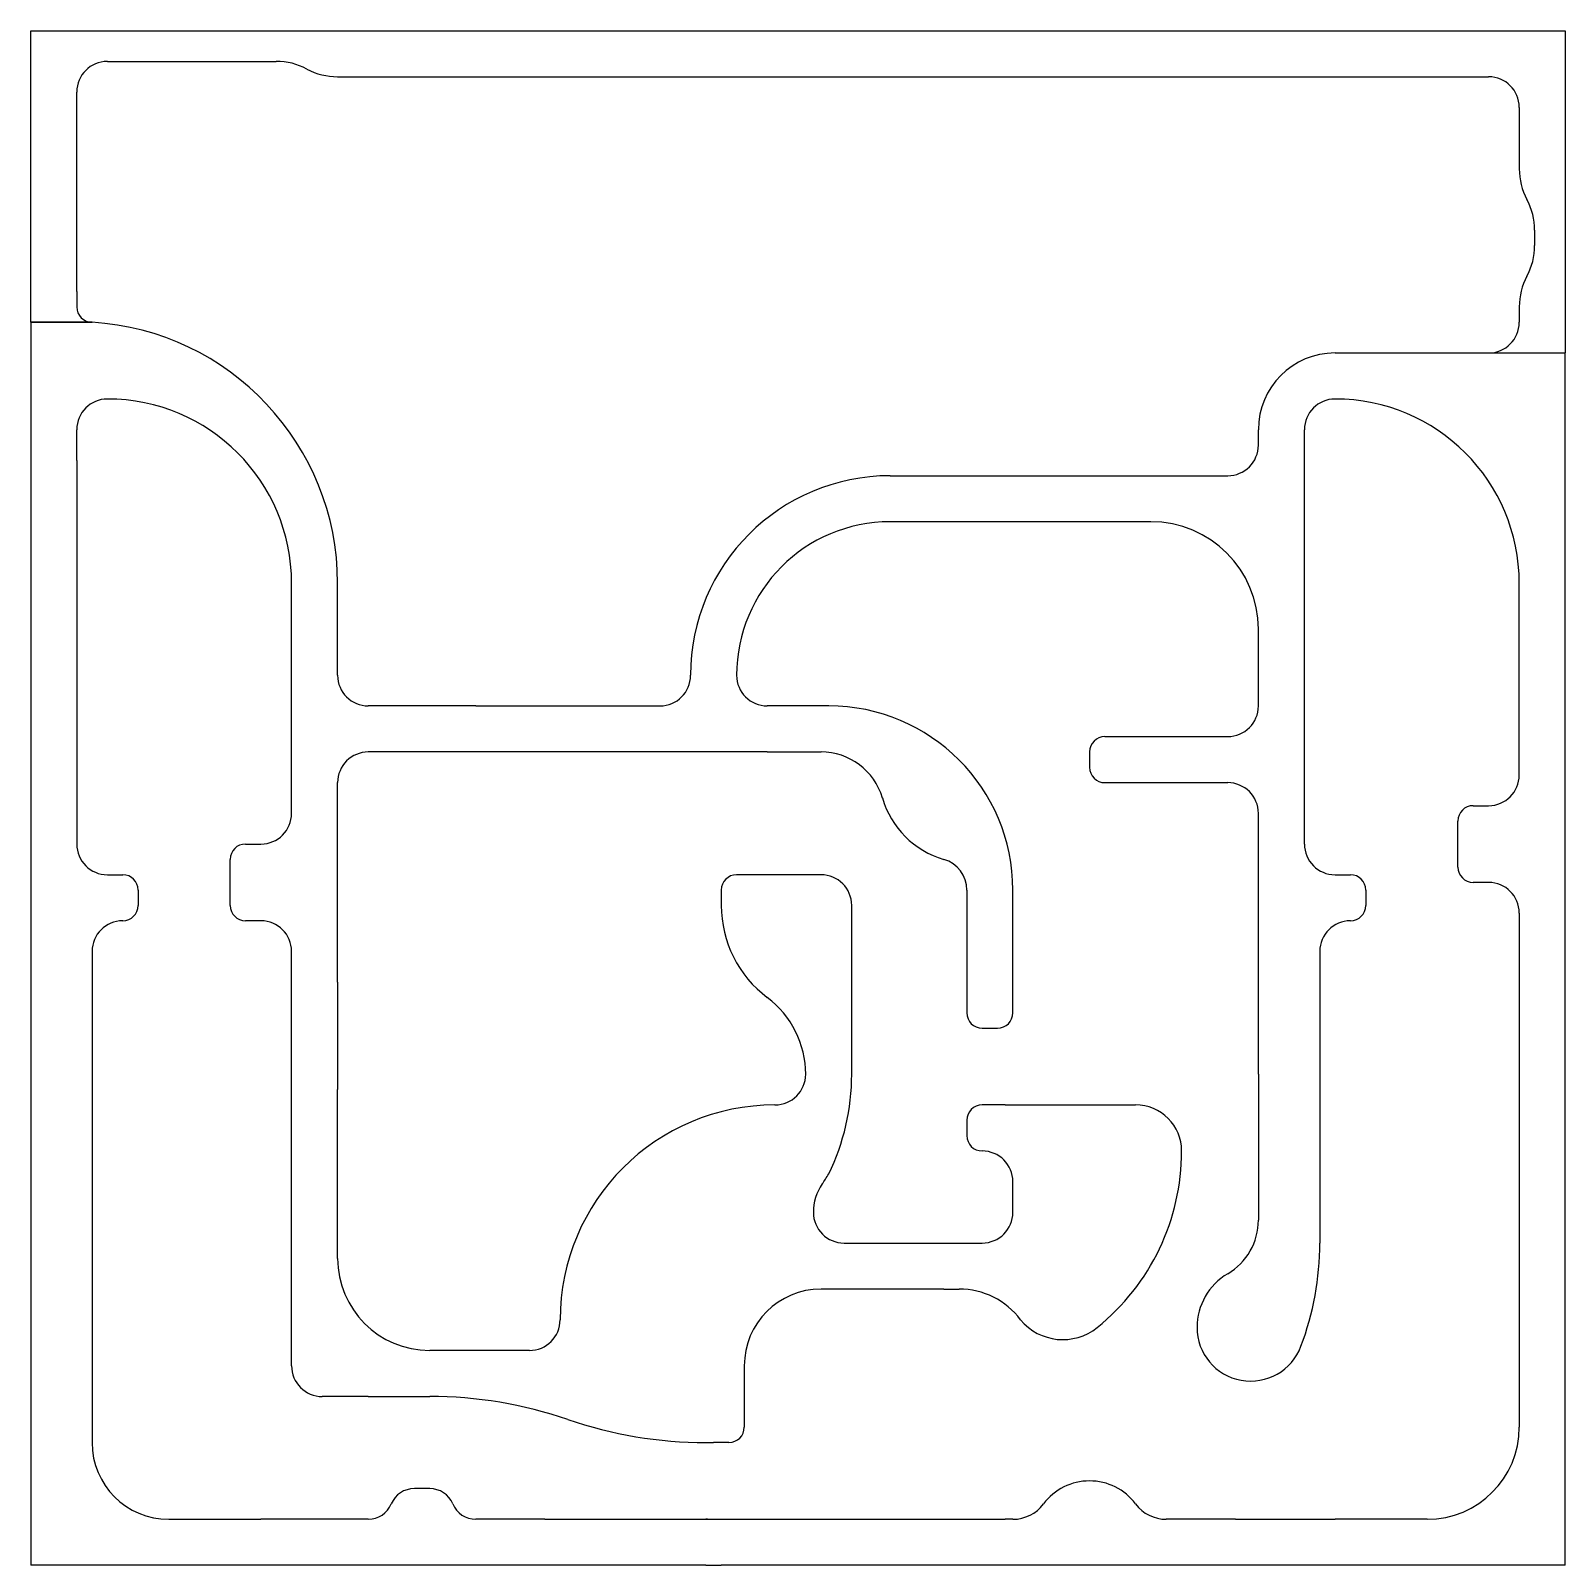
# Model space of a CAD drawing. Extents: x 0 to 100, y 0 to 100.
import ezdxf

# ---------------------------------------------------------------- set-up
doc = ezdxf.new("R2010")
doc.units = 0
doc.layers.add('106', color=253, linetype='CONTINUOUS')

msp = doc.modelspace()

# ---------------------------------------------------------------- linework, layer by layer
at = {"layer": '106'}
for p, q in [((0, 81), (0, 100)), ((0, 100), (100, 100)), ((100, 100), (100, 79)), ((5, 98), (16, 98)), ((20, 97), (95, 97)), ((3, 83), (3, 96)), ((97, 95), (97, 91)), ((98, 87), (98, 86)), ((3, 83), (3, 82)), ((97, 82), (97, 81)), ((0, 81), (4, 81)), ((4, 81), (0, 81)), ((0, 81), (0, 0)), ((85, 79), (95, 79)), ((95, 79), (100, 79)), ((95, 79), (100, 79)), ((100, 0), (100, 79)), ((3, 72), (3, 74)), ((80, 73), (80, 74)), ((83, 47), (83, 74)), ((3, 72), (3, 47)), ((56, 71), (77.5, 71)), ((77.5, 71), (78, 71)), ((56.5, 68), (56, 68)), ((73, 68), (56.5, 68)), ((17, 49), (17, 64)), ((20, 58), (20, 64)), ((97, 51.5), (97, 64)), ((80, 56), (80, 61)), ((29, 56), (22, 56)), ((29, 56), (36, 56)), ((36, 56), (40, 56)), ((40, 56), (41, 56)), ((52, 56), (48, 56)), ((70, 54), (78, 54)), ((29, 53), (22, 53)), ((36, 53), (29, 53)), ((48, 53), (36, 53)), ((48, 53), (51.5, 53)), ((69, 53), (69, 52)), ((20, 38), (20, 51)), ((70, 51), (78, 51)), ((80, 32), (80, 49)), ((94, 49.5), (95, 49.5)), ((93, 45.5), (93, 48.5)), ((14, 47), (15, 47)), ((13, 43), (13, 46)), ((5, 45), (6, 45)), ((47.5, 45), (46, 45)), ((51.5, 45), (47.5, 45)), ((85, 45), (86, 45)), ((7, 44), (7, 43)), ((45, 44), (45, 43)), ((61, 44), (61, 36)), ((64, 37), (64, 44)), ((87, 44), (87, 43)), ((95, 44.5), (94, 44.5)), ((53.5, 32), (53.5, 43)), ((15, 42), (14, 42)), ((97, 42.5), (97, 9)), ((4, 40), (4, 8)), ((17, 13), (17, 40)), ((84, 40), (84, 21)), ((20, 38), (20, 31)), ((64, 36), (64, 37)), ((62, 35), (63, 35)), ((80, 32), (80, 22.5)), ((20, 20), (20, 31)), ((63, 30), (62, 30)), ((63.5, 30), (63, 30)), ((63.5, 30), (72, 30)), ((61, 29), (61, 28)), ((64, 23), (64, 25)), ((53, 21), (59.5, 21)), ((59.5, 21), (60.5, 21)), ((60.5, 21), (62, 21)), ((59.5, 18), (51.5, 18)), ((59.5, 18), (60.5, 18)), ((32.5, 14), (26, 14)), ((46.5, 13), (46.5, 10)), ((22, 11), (19, 11)), ((22, 11), (26, 11)), ((46.5, 10), (46.5, 9)), ((44, 8), (44.5, 8)), ((45.5, 8), (44.5, 8)), ((26, 5), (25, 5)), ((9, 3), (15, 3)), ((22, 3), (15, 3)), ((33.5, 3), (29, 3)), ((33.5, 3), (44, 3)), ((44.1, 3), (44, 3)), ((44, 3), (44.1, 3)), ((44.1, 3), (45, 3)), ((45, 3), (48.5, 3)), ((48.5, 3), (63.5, 3)), ((64, 3), (63.5, 3)), ((78.5, 3), (74, 3)), ((78.5, 3), (85, 3)), ((91, 3), (85, 3)), ((44, 0), (0, 0)), ((44, 0), (45, 0)), ((100, 0), (45, 0))]:
    msp.add_line(p, q, dxfattribs=at)
for centre, radius, start, end in [((5, 96), 2, 90, 180), ((16, 93.75), 4.25, 61.9275, 90), ((20, 101.25), 4.25, 241.9275, 270), ((95, 95), 2, 0, 90), ((101.25, 91), 4.25, 180, 208.0725), ((93.75, 87), 4.25, 0, 28.0725), ((93.75, 86), 4.25, 331.9275, 0), ((101.25, 82), 4.25, 151.9275, 180), ((4, 82), 1, 180, 270), ((2.9688, 64), 17.0313, 360, 86.5286), ((95, 81), 2, 270, 0), ((85, 74), 5, 90, 180), ((5, 74), 2, 90, 180), ((5, 64), 12, 0, 90), ((85, 74), 2, 90, 180), ((85, 64), 12, 0, 90), ((78, 73), 2, 270, 0), ((56, 58), 13, 90, 180), ((56, 58), 10, 90, 180), ((73, 61), 7, 0, 90), ((22, 58), 2, 180, 270), ((41, 58), 2, 270, 0), ((48, 58), 2, 180, 270), ((52, 44), 12, 0, 90), ((78, 56), 2, 270, 0), ((70, 53), 1, 90, 180), ((22, 51), 2, 90, 180), ((51.5, 48.8333), 4.1667, 16.2602, 90), ((70, 52), 1, 180, 270), ((78, 49), 2, 0, 90), ((95, 51.5), 2, 270, 0), ((61.1471, 51.6471), 5.8823, 196.2601, 253.7399), ((15, 49), 2, 270, 0), ((94, 48.5), 1, 90, 180), ((5, 47), 2, 180, 270), ((14, 46), 1, 90, 180), ((85, 47), 2, 180, 270), ((6, 44), 1, 0, 90), ((46, 44), 1, 90, 180), ((51.5, 43), 2, 0, 90), ((58.9167, 44), 2.0833, 0, 73.7398), ((86, 44), 1, 0, 90), ((94, 45.5), 1, 180, 270), ((95, 42.5), 2, 0, 90), ((6, 43), 1, 270, 0), ((14, 43), 1, 180, 270), ((52.5, 43), 7.5, 180, 233.1301), ((86, 43), 1, 270, 0), ((6, 40), 2, 90, 180), ((15, 40), 2, 0, 90), ((86, 40), 2, 90, 180), ((44.25, 32), 6.25, 0, 53.1301), ((62, 36), 1, 180, 270), ((63, 36), 1, 270, 0), ((48.5, 32), 2, 270, 0), ((38.6667, 32), 14.8333, 334.0108, 360), ((48.5, 16), 14, 90, 180), ((62, 29), 1, 90, 180), ((72, 27), 3, 0, 90), ((62, 28), 1, 180, 270), ((62, 25), 2, 0, 90), ((60.2273, 27), 14.7727, 308.8801, 360), ((38.0286, 34.1712), 16.4436, 325.4684, 328.1746), ((54.2636, 23), 3.2636, 145.4684, 180), ((53, 23), 2, 180, 270), ((62, 23), 2, 270, 0), ((75.9375, 22.5), 4.0625, 300.5102, 0), ((64.9281, 21), 19.0719, 339.3528, 0), ((26, 20), 6, 180, 270), ((80.0625, 15.5), 4.0625, 120.5102, 180), ((51.5, 13), 5, 90, 180), ((60.5, 13), 5, 36.8699, 90), ((32.5, 16), 2, 270, 0), ((67.2536, 18.286), 3.5788, 219.6987, 308.8801), ((79.4982, 15.5), 3.4982, 180, 339.502), ((19, 13), 2, 180, 270), ((26, -16.75), 27.75, 71.0754, 90), ((44, 35.75), 27.75, 251.0754, 270), ((45.5, 9), 1, 270, 0), ((91, 9), 6, 270, 0), ((9, 8), 5, 180, 270), ((25, 3.375), 1.625, 90, 157.3801), ((26, 3.375), 1.625, 22.6199, 90), ((69, 1.75), 3.75, 90, 143.1301), ((69, 1.75), 3.75, 36.8699, 90), ((22, 4.625), 1.625, 270, 337.3801), ((29, 4.625), 1.625, 202.6199, 270), ((64, 5.5), 2.5, 270, 323.1301), ((74, 5.5), 2.5, 216.8699, 270)]:
    msp.add_arc(centre, radius, start, end, dxfattribs=at)

doc.saveas('drawing.dxf')
